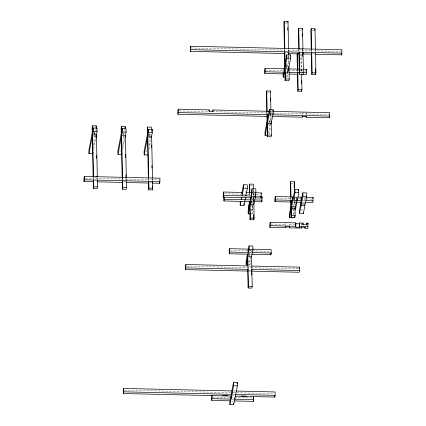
<?xml version="1.0" encoding="UTF-8"?>
<svg xmlns="http://www.w3.org/2000/svg" width="426" height="426" viewBox="0 0 426 426"><rect width="100%" height="100%" fill="white"/><g stroke="black" fill="none" stroke-linecap="round" stroke-linejoin="round"><path stroke-width="0.32" stroke-dasharray="2.13 1.6" d="M94.151 134.27L94.354 132.001M95.461 136.56L94.199 136.533L94.535 134.818M93.667 145.223L95.286 136.954M93.736 148.615L95.728 138.434M124.467 137.236L123.205 137.204L123.54 135.495M122.422 147.167L124.536 136.357M122.741 149.286L124.61 139.744M122.523 177.312L122.187 179.021L96.968 178.435M150.666 137.843L149.404 137.816L149.739 136.102M149.116 145.234L150.735 136.964M149.063 149.26L150.682 140.99M152.173 179.719L152.338 178.867L152.375 180.56M245.807 192.456L246.052 191.189M250.642 209.331L252.533 209.379L252.464 205.987L253.406 201.157M253.987 198.202L253.742 199.448L251.851 199.405L251.958 204.491L251.622 206.2L252.884 206.232M268.944 123.428L269.243 120.02L271.133 120.063M270.782 112.192L270.952 111.34M250.744 213.927L252.006 213.953L251.936 210.561L252.943 205.423M254.029 199.858L253.779 201.141L251.883 201.099L251.553 202.813L253.816 202.84M252.533 209.379L252.89 207.569M270.238 125.153L268.976 125.122L269.243 120.02M270.686 116.442L271.021 114.727L271.122 119.472M252.006 213.953L252.884 209.459M270.409 123.78L268.79 132.049L268.838 134.312M271.9 116.149L272.15 114.876M269.11 134.169L270.478 127.172M247.543 249.572L247.346 252.022M249.338 256.793L249.625 252.82L251.521 252.863M286.991 63.453L286.725 68.559L286.991 63.453L288.881 63.495M248.656 264.791L249.918 264.818L249.844 261.426L250.722 256.931M288.019 67.926L286.874 73.773L286.943 77.165L285.681 77.138M249.918 264.818L250.797 260.323M287.529 72.314L287.859 70.599L284.706 70.524M286.943 77.165L288.088 71.318M297.05 53.889L297.273 52.749M302.811 51.408L302.774 49.709L298.988 49.624L298.823 50.476L288.237 50.231L288.402 49.373L288.439 51.072M297.407 70.844L297.742 69.134M302.774 49.709L302.604 50.566L311.289 50.769L311.459 49.911L311.491 51.605M301.193 70.934L301.528 69.22L301.198 53.569M306.235 114.711L306.198 113.018L302.412 112.927L302.247 113.785L273.913 113.13M306.198 113.018L306.033 113.875L329.33 114.413M293.232 197.813L290.836 197.76L290.67 198.617L275.563 198.266M285.713 225.498L285.857 223.512L285.889 225.205M292.635 204.634L293.013 202.707M293.599 199.709L293.977 197.781M292.774 208.894L293.061 204.922L294.957 204.965M294.526 202.094L294.691 201.237M293.115 214.385L294.105 209.31M293.807 214.608L294.425 211.434M305.096 198.926L304.76 200.641L305.059 197.227L305.096 198.926L303.834 198.894M302.849 223.906L301.299 223.868L301.15 225.855M285.143 23.041L287.033 23.084M299.659 30.161L301.549 30.203M312.125 30.448L313.387 30.48M190.907 47.968L284.451 50.146M341.641 51.471L315.075 50.854L315.245 50.002L315.277 51.695M286.581 52.723L287.843 52.755M312.79 53.33L314.681 53.378M286.655 65.167L288.546 65.21L288.423 59.289M284.834 68.511L287.987 68.586M300.223 69.193L302.183 69.236M299.467 70.034L297.572 69.992L297.63 72.814M300.096 70.05L301.358 70.077L301.416 72.905M265.435 70.104L283.056 70.514M297.934 70.86L287.491 70.615L287.561 74.007M300.543 70.918L306.416 71.057M285.372 72.234L288.317 72.303M285.037 73.948L287.981 74.017M267.038 92.628L270.19 92.703M269.69 111.308L271.974 111.362M179.245 110.925L208.186 111.601M212.633 111.703L266.83 112.965M269.759 114.7L271.964 114.754M268.907 121.729L270.798 121.777M94.13 133.141L96.02 133.184M124.392 133.844L123.135 133.817L123.205 137.204M149.329 134.424L151.225 134.467M119.781 150.942L121.043 150.969M145.98 151.549L147.242 151.581M93.981 177.509L97.139 177.583L97.171 179.277M85.275 178.164L93.188 178.35M150.985 179.692L159.026 179.879M290.979 183.366L293.503 183.43M123.689 181.588L125.579 181.63M149.888 182.195L151.778 182.243M250.563 185.837L252.458 185.885M252.762 193.377L254.657 193.42M243.299 194.187L245.195 194.229M224.47 193.777L241.004 194.16M247.394 194.309L249.987 194.368M252.575 194.426L260.35 194.607M293.439 198.654L295.33 198.697M298.605 198.798L300.357 198.841M305.959 198.969L312.136 199.112M252.437 197.813L253.763 197.845M252.448 198.218L253.71 198.25M293.269 199.512L294.659 199.544L294.622 197.845M301.608 200.566L305.192 200.625M251.851 199.9L254.178 199.954M252.112 199.932L254.008 199.975L253.971 198.276M293.136 202.062L295.032 202.105M302.369 202.275L304.537 202.302M251.186 201.605L254.04 201.668M292.188 206.392L294.712 206.45M292.731 206.637L294.622 206.679M250.573 205.944L252.464 205.987M291.629 209.768L294.781 209.842M300.767 209.981L303.291 210.039M294.691 210.071L292.8 210.029L293.061 204.922M250.674 210.535L251.936 210.561M271.186 224.028L285.686 224.369M295.303 224.587L289.472 224.454L289.637 223.597L289.675 225.295M249.844 250.776L251.106 250.802L251.17 253.949M230.514 250.419L247.698 250.818M248.358 250.834L251.899 250.914M252.32 250.925L270.824 251.356M249.412 252.549L251.308 252.597M249.29 254.53L250.552 254.562M249.364 257.922L250.626 257.954M248.582 261.399L249.844 261.426M248.475 266.83L250.999 266.889M186.892 266.261L250.829 267.746M251.303 267.757L298.45 268.854M248.544 270.222L251.068 270.281M248.379 271.08L250.903 271.138M233.107 390.972L235.631 391.031M124.632 390.173L230.876 392.644M233.144 392.671L274.035 393.645M232.809 394.38L234.699 394.428M231.542 395.749L234.454 395.818M212.973 397.037L230.152 397.437M230.812 397.453L234.359 397.533M234.779 397.543L252.623 397.959M231.872 399.173L233.762 399.215M231.728 401.265L232.99 401.292M315.064 50.247L315.091 51.562M311.278 50.161L311.315 51.897M302.577 49.299L302.636 51.935M302.412 112.927L302.449 114.626M300.836 53.98L301.214 72.063M298.988 49.624L299.025 51.317M298.796 49.214L298.834 51.189M301.299 223.868L301.331 225.567M297.38 69.598L297.428 71.978M294.872 201.035L294.957 205.034M294.441 198.047L294.584 204.874M293.402 196.961L293.461 199.783M288.721 55.774L288.855 62.212M288.216 49.421L288.258 51.392M288.354 55.998L288.413 58.634M290.836 197.76L290.873 199.453M290.644 197.318L290.697 199.98M287.827 68.906L287.896 72.292M284.616 49.288L284.653 50.982M284.435 49.523L284.472 51.274M270.798 112.762L270.856 115.584M270.563 110.467L270.771 120.531M268.955 123.993L268.976 125.122M267.001 112.107L267.033 113.801M266.82 112.357L266.857 114.093M253.534 189.506L253.592 192.163M253.603 192.829L253.774 200.811M253.172 189.889L253.294 195.875M253.31 196.535L253.438 202.52M251.516 201.115L251.564 203.378M251.468 250.35L251.494 251.606M249.833 193.388L249.876 195.38M249.455 193.111L249.498 195.097M249.625 252.82L249.684 255.643M151.134 130.1L151.198 133.221M152.151 178.696L152.189 180.672M149.691 133.844L149.723 135.537M149.356 135.553L149.404 137.816M148.589 180.47L148.552 178.776L148.386 179.634L125.974 179.112L126.139 178.254L126.176 179.953M148.376 179.192L148.408 180.762M124.935 129.488L124.999 132.608M125.952 178.089L125.995 180.241M123.492 133.231L123.529 134.93M122.358 178.169L122.39 179.863M122.166 177.919L122.214 180.155M96.303 128.977L96.335 130.478M95.93 128.817L95.972 130.782M96.963 177.993L96.995 179.57M94.476 131.996L94.524 134.254M94.167 134.834L94.199 136.533M93.363 178.057L93.39 179.192M93.177 177.908L93.209 179.479"/><path stroke-width="0.64" d="M96.297 128.498L96.239 125.851L92.453 125.766L92.117 127.48L93.161 177.243M92.24 133.098L88.885 150.224L88.959 153.616L92.74 153.706L92.99 152.433M92.57 131.384L93.241 127.96L97.027 128.045L97.096 131.437L96.095 136.576M152.242 183.111L159.723 183.286L159.984 178.18L84.289 176.423L84.023 181.524L93.257 181.742L93.592 180.028L93.731 186.812L93.4 188.526L97.181 188.611L97.517 186.897L97.378 180.118M88.959 153.616L92.309 136.49M93.241 127.96L93.315 131.352L92.644 134.776L96.43 134.866M84.023 181.524L84.289 176.423M96.015 126.996L96.239 125.851M125.297 129.025L125.244 126.527L121.458 126.442L121.122 128.151L122.15 177.253M121.24 133.769L117.89 150.9L117.959 154.292L121.745 154.377L121.996 153.104M121.575 132.06L122.246 128.631L126.032 128.721L126.101 132.113L125.106 137.204M117.959 154.292L121.314 137.161M122.246 128.631L122.315 132.023L121.644 135.452L125.43 135.537L126.309 177.397M125.02 127.667L125.244 126.527M126.378 180.789L126.522 187.573L126.187 189.288L122.4 189.197L122.736 187.488L122.592 180.704L122.262 182.413L97.043 181.827M151.491 129.632L151.443 127.134L147.657 127.049L147.321 128.764L148.365 178.526M147.439 134.382L144.089 151.507L144.158 154.899L147.944 154.984M147.774 132.667L148.445 129.243L152.226 129.328L152.3 132.72L151.406 137.289M144.158 154.899L147.508 137.774M148.445 129.243L148.514 132.635L147.843 136.059L151.629 136.144L152.508 178.009M151.853 131.24L152.226 129.328M152.412 182.253L152.577 181.401L152.721 188.18L152.386 189.895L148.599 189.804L148.935 188.095L148.791 181.311L148.456 183.026L126.043 182.504M231.872 390.946L123.636 388.432L123.3 390.141L123.375 393.533L231.584 396.047M269.69 111.308L212.963 109.988L213 111.687L209.214 111.596L209.182 109.903L178.265 109.184L177.93 110.898L178.004 114.29L266.905 116.357L267.24 114.642L267.666 134.989L267.331 136.703L271.112 136.789L271.447 135.079L271.154 120.963M315.144 54.246L341.711 54.863L341.977 49.762L190.582 46.242L190.315 51.344L284.52 53.538L284.856 51.823L285.425 78.954L285.09 80.668L288.876 80.754L289.211 79.044L288.956 66.887L285.17 66.802L286.847 58.24L286.773 54.847L290.559 54.933L290.628 58.325L288.594 68.719M123.375 393.533L123.636 388.432M178.004 114.29L178.265 109.184M190.315 51.344L190.582 46.242M208.958 111.042L209.182 109.903M212.633 111.703L212.963 109.988M248.012 265.957L185.901 264.514L185.566 266.229L185.635 269.621L248.054 271.069M185.635 269.621L185.901 264.514M245.834 194.81L245.861 195.944L247.368 188.233L247.293 184.841L243.512 184.756L243.581 188.148L242.075 195.853L242.005 192.461L223.48 192.03L223.219 197.137L251.106 197.786M223.219 197.137L223.48 192.03M250.525 201.589L223.964 200.971L224.252 196.998M248.693 249.119L229.529 248.672L229.193 250.387L229.263 253.779L248.188 254.215M284.11 72.207L284.041 68.815L265.116 68.373L264.78 70.088L264.855 73.48L285.34 73.954M229.263 253.779L229.529 248.672M264.855 73.48L265.116 68.373M241.771 193.638L243.512 184.756M245.525 197.653L244.018 205.364L240.232 205.273L240.994 201.365M241.739 197.568L241.329 199.656L241.297 197.957M270.925 110.025L270.526 90.988L266.74 90.903L266.404 92.612L266.804 111.697M253.518 188.84L253.422 184.186L249.636 184.096L249.301 185.811L249.444 192.445M270.302 92.133L270.526 90.988M288.567 48.521L288.003 21.391L284.217 21.3L283.881 23.015L284.424 48.857M249.545 201.455L248.677 205.896L248.747 209.288L250.259 201.583M251.159 193.212L252.027 188.771L255.813 188.856L255.882 192.248L255.004 196.748M249.886 201.594L248.15 210.476L248.22 213.868L250.115 213.911M250.222 199.885L250.754 197.153M251.127 195.252L251.5 193.345L251.574 196.737L248.22 213.868M252.027 188.771L252.101 192.163L250.595 199.869L250.557 198.175M211.722 400.397L211.983 395.291L211.722 400.397L230.647 400.839M267.017 121.687L265.004 131.964L265.073 135.356L267.597 135.415M267.347 119.972L269.36 109.7L273.146 109.786L273.215 113.178L271.101 123.993M265.073 135.356L267.086 125.079M269.36 109.7L269.429 113.087L267.421 123.364L271.208 123.455M287.779 22.53L288.003 21.391M253.811 202.803L254.136 218.101L253.8 219.811L250.014 219.725L250.35 218.011L250.03 202.749M255.307 194.565L255.355 196.828L253.848 204.533L250.062 204.448M272.896 111.058L273.146 109.786M247.399 254.487L246.058 261.34L246.132 264.732L248.023 264.775M248.102 250.909L249.077 245.924L252.858 246.01L252.932 249.402L251.548 256.468M248.15 252.522L248.486 250.807M283.924 69.406L284.765 65.125M285.1 63.41L286.773 54.847M246.132 264.732L247.469 257.879M249.077 245.924L249.146 249.316L247.804 256.164L251.59 256.255L252.224 286.394L251.888 288.109L248.102 288.019L247.746 271.064L248.081 269.349L185.97 267.906M285.053 77.122L283.157 77.079L284.834 68.511M261.106 194.054L261.33 192.914L255.504 192.776M255.089 197.877L261.069 198.015L261.33 192.914M261.74 198.457L262.075 196.748L260.765 196.716M253.843 201.663L261.814 201.849L262.075 196.748M290.303 56.232L290.559 54.933M302.939 48.852L302.513 28.505L298.732 28.414L298.397 30.129L298.78 48.553M248.102 288.019L248.438 286.309L247.756 253.907M251.532 271.149L251.867 269.44L299.521 270.547L299.446 267.155L251.798 266.048M302.29 29.644L302.513 28.505M229.838 401.223L229.907 404.609L233.693 404.7L237.378 385.86L237.309 382.468L233.523 382.383L231.845 390.946L231.92 394.338L123.71 391.819M230.722 398.571L230.945 397.431M231.547 394.354L231.882 392.639M229.907 404.609L233.592 385.77L233.523 382.383M297.476 74.236L297.811 72.526L298.168 89.481L297.833 91.196L301.619 91.281L301.954 89.572L301.624 73.916M237.069 383.693L237.309 382.468M306.8 223.139L306.837 224.832L303.051 224.742L303.014 223.048L299.584 222.968L299.489 227.218L295.703 227.127L295.798 222.883L270.201 222.287L269.94 227.388L285.761 227.756L285.926 226.904L289.712 226.989L289.542 227.846L301.198 228.118L301.368 227.26L305.154 227.351L304.984 228.203L307.79 228.272L308.051 223.165L306.8 223.139L306.464 224.848M293.53 196.961L275.239 196.535L274.978 201.642L290.74 202.009L291.075 200.295L291.395 215.556L291.059 217.271L294.845 217.356L295.181 215.641L295 207.02M315.48 52.536L315.906 72.883L315.575 74.598L311.789 74.507L312.125 72.793L311.699 52.446L311.363 54.161L302.678 53.958L303.014 52.244L303.44 72.596L303.104 74.305L299.318 74.22L299.654 72.505L299.228 52.158L298.892 53.868L288.306 53.623M269.94 227.388L270.201 222.287M274.978 201.642L275.239 196.535M315.41 49.144L314.984 28.792L311.198 28.707L310.863 30.422L311.262 49.501M306.528 70.487L306.752 69.342L302.833 69.252M314.649 30.507L314.984 28.792M251.974 254.306L270.899 254.748L271.234 253.033L271.16 249.641L252.655 249.21M306.752 69.342L306.486 74.449L301.198 74.326M272.667 116.49L302.316 117.177L302.487 116.319L306.267 116.41L306.102 117.267L329.399 117.805L329.735 116.096L329.66 112.704L272.64 111.378M294.664 191.018L294.467 181.732L290.686 181.641L290.351 183.356L290.644 197.318M294.137 183.441L294.467 181.732M290.836 206.594L289.329 214.299L289.398 217.691L293.184 217.777M291.171 204.879L292.678 197.174L296.464 197.259L296.533 200.651L295.048 208.261M253.353 401.367L253.619 396.26L253.353 401.367L234.428 400.925M289.398 217.691L290.905 209.981M292.678 197.174L292.753 200.561L291.24 208.271L295.026 208.357M293.418 196.865L294.909 189.25L298.695 189.341L298.764 192.733L297.257 200.438L297.22 198.745M294.1 197.137L294.978 192.643L294.909 189.25M298.445 190.608L298.695 189.341M295.415 209.858L296.922 202.153M295.703 227.127L295.798 222.883M300.942 198.857L301.278 197.142L297.769 197.062M300.974 200.55L301.278 197.142M299.574 213.346L301.081 205.636L301.049 203.942L305.202 204.011L306.709 196.306L306.64 192.914L302.854 192.824L299.505 209.954L299.574 213.346L303.36 213.431L304.867 205.726L304.83 204.027M301.049 203.942L301.384 202.228L301.416 203.926L302.923 196.216L302.854 192.824M299.489 227.218L299.584 222.968M303.014 223.048L302.87 225.035M299.222 268.295L299.446 267.155M307.828 224.305L308.051 223.165M312.865 198.559L313.089 197.414L306.294 197.259M235.365 396.137L274.77 397.053L275.105 395.339L275.036 391.947L236.521 391.052M299.521 270.547L299.185 272.257L251.372 271.149M313.089 197.414L312.828 202.52L304.984 202.339M190.651 49.634L342.046 53.154M286.847 58.24L290.628 58.325M288.477 68.916L299.574 69.177M299.654 72.505L303.44 72.596M312.125 72.793L315.906 72.883M265.185 71.765L285.372 72.234M288.977 72.319L299.702 72.569M302.854 72.644L306.821 72.734M289.302 74.049L297.236 74.231M285.425 78.954L289.211 79.044M298.168 89.481L301.954 89.572M269.429 113.087L273.215 113.178M178.34 112.576L268.646 114.674M272.629 114.764L329.735 116.096M267.666 134.989L271.447 135.079M93.315 131.352L97.096 131.437M122.315 132.023L126.101 132.113M148.514 132.635L152.3 132.72M84.359 179.815L160.059 181.572M243.581 188.148L247.368 188.233M93.731 186.812L97.517 186.897M122.736 187.488L126.522 187.573M148.935 188.095L152.721 188.18M294.978 192.643L298.764 192.733M252.101 192.163L255.882 192.248M246.436 192.563L251.617 192.685M302.923 196.216L306.709 196.306M223.554 195.422L251.441 196.072M254.764 196.146L261.404 196.301M251.574 196.737L255.355 196.828M275.313 199.927L292.577 200.332M295.995 200.406L301.209 200.529M305.857 200.635L313.163 200.806M292.753 200.561L296.533 200.651M224.3 199.256L250.861 199.874M254.844 199.97L262.15 200.14M295.66 202.121L301.714 202.265M301.081 205.636L304.867 205.726M291.395 215.556L295.181 215.641M250.35 218.011L254.136 218.101M295.628 223.735L299.414 223.826M270.276 225.679L295.868 226.27M299.654 226.36L308.126 226.557M249.146 249.316L252.932 249.402M229.598 252.064L248.523 252.506L248.449 249.114M252.309 252.591L271.234 253.033M248.438 286.309L252.224 286.394M233.592 385.77L237.378 385.86M235.7 394.423L275.105 395.339M222.558 395.541L227.846 395.663M241.063 395.967L246.35 396.089M212.057 398.683L230.983 399.125L230.908 395.733M253.688 399.652L234.763 399.21L234.742 398.081M341.689 53.735L341.711 54.863M329.373 116.676L329.399 117.805M315.448 68.671L315.575 74.598M311.198 28.707L311.624 49.054M311.363 54.107L311.789 74.507M306.076 116.133L306.102 117.267M302.247 33.51L302.306 36.141M302.678 53.905L302.732 56.541M304.963 227.074L304.984 228.203M302.295 116.048L302.316 117.177M301.395 80.812L301.454 83.427M301.592 89.977L301.619 91.281M303.339 212.302L303.36 213.431M298.732 28.414L299.158 48.766M298.876 53.159L299.318 74.22M301.177 226.989L301.198 228.118M297.412 53.479L297.742 69.134M297.05 53.889L297.364 68.943M297.46 73.522L297.833 91.196M294.148 184.091L294.217 187.435M294.819 216.025L294.845 217.356M288.642 51.908L288.706 55.13M287.763 27.706L287.816 30.337M288.62 68.602L288.674 71.158M290.686 181.641L291.006 196.903M290.74 201.972L291.059 217.271M289.52 226.717L289.542 227.846M284.217 21.3L284.786 48.431M284.52 53.495L285.09 80.668M283.088 73.687L283.157 77.079M285.734 226.627L285.761 227.756M270.302 97.964L270.356 100.653M274.733 395.355L274.77 397.053M270.861 253.049L270.899 254.748M266.74 90.903L267.166 111.25M266.9 116.303L267.331 136.703M261.777 200.156L261.814 201.849M261.031 196.322L261.069 198.015M253.688 214.491L253.8 219.811M251.558 272.454L251.612 275.063M249.636 184.096L249.817 192.722M249.695 204.464L250.014 219.725M247.389 253.976L247.634 265.717M243.981 203.665L244.018 205.364M240.157 201.881L240.232 205.273M233.656 403.007L233.693 404.7M223.89 197.579L223.964 200.971M159.686 181.588L159.723 183.286M151.448 145.106L151.502 147.737M151.874 165.522L151.928 168.158M152.3 185.944L152.386 189.895M147.657 127.049L148.722 177.919M148.461 183.169L148.599 189.804M125.457 154.377L125.526 157.668M125.883 174.793L125.936 177.429M121.458 126.442L122.523 177.312M122.251 181.897L122.4 189.197M96.42 134.44L97.304 176.726M96.058 134.866L96.122 137.896M96.489 155.437L96.548 158.312M96.92 176.007L96.947 177.333M92.453 125.766L93.518 176.636M93.257 181.886L93.4 188.526"/></g></svg>
